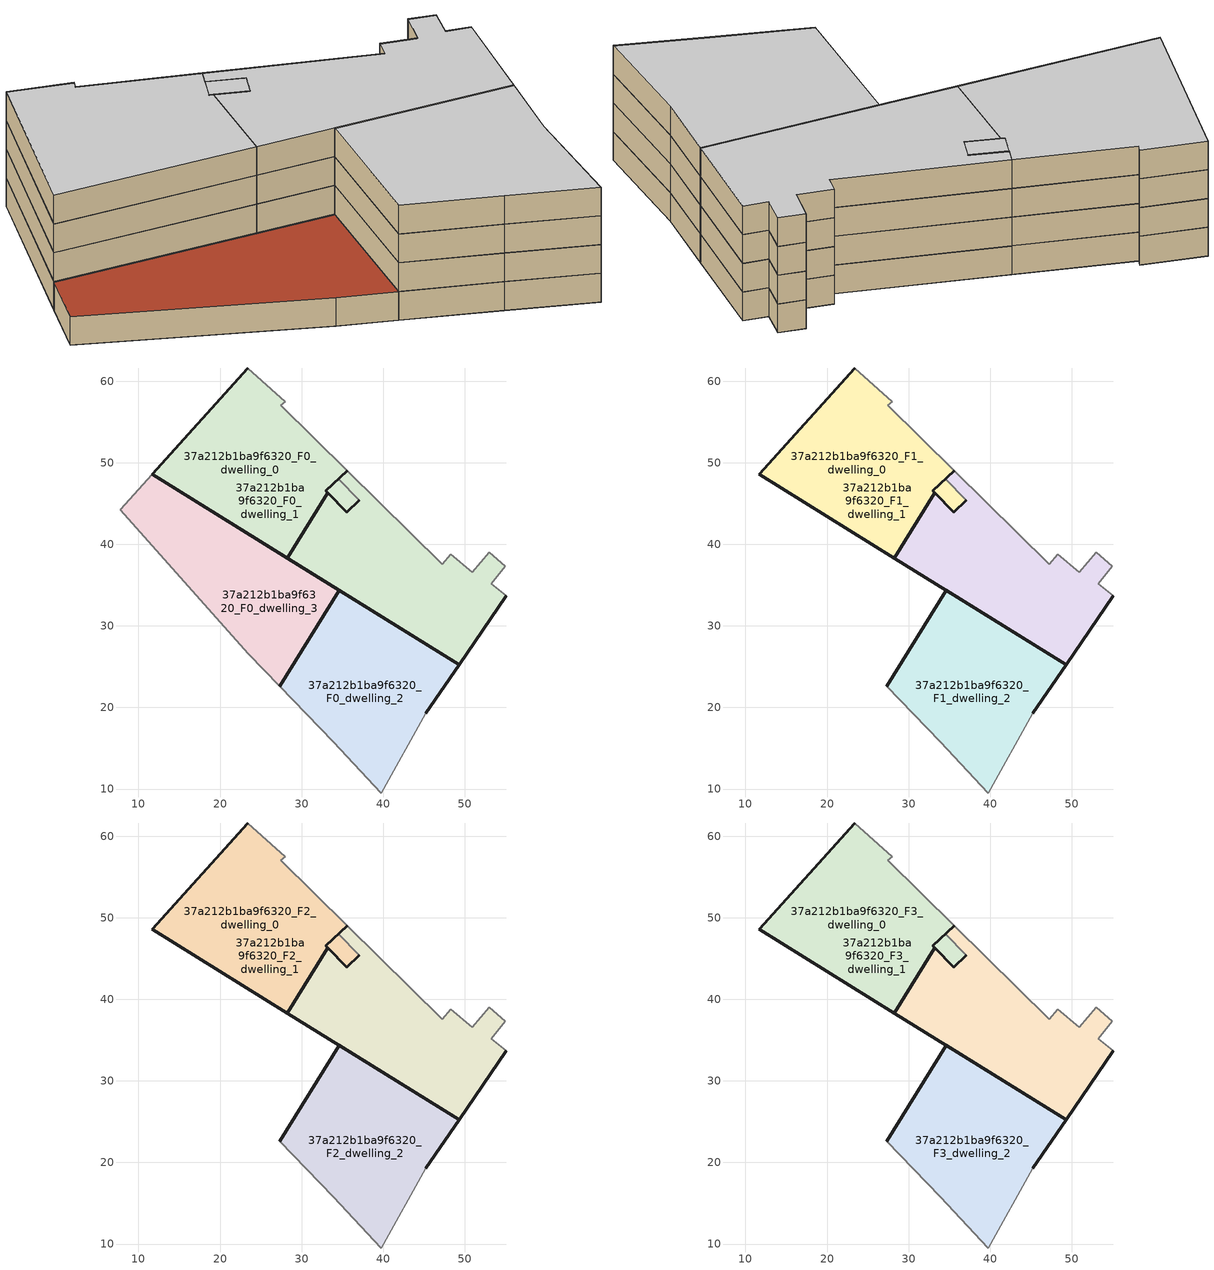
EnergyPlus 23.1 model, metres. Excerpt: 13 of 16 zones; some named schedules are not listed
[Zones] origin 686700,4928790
37a212b1ba9f6320_F0_dwelling_0
 floor ground (EU_floor_Construction): 28.27,38.31 33.23,46.29 32.97,46.56 34.52,48.04 34.55,48.07 35.58,49.04 27.46,57.03 27.97,57.48 23.38,61.61 11.69,48.6 z0; 49.31,25.24 55.1,33.68 53.23,35.19 54.98,37.34 53.02,39 50.92,36.56 48.29,38.81 47.24,37.57 35.58,49.04 34.55,48.07 34.52,48.04 37.06,45.38 35.52,43.91 33.23,46.29 28.27,38.31 z0; 37.06,45.38 34.52,48.04 32.97,46.56 33.23,46.29 35.52,43.91 z0
 wall outside (EU_wall_Construction): 55.1,33.68 49.31,25.24 28.27,38.31 33.23,46.29 35.52,43.91 37.06,45.38 z0:3
 wall adiabatic (EU_wall_Construction): 37.06,45.38 34.52,48.04 35.58,49.04 47.24,37.57 48.29,38.81 50.92,36.56 53.02,39 54.98,37.34 53.23,35.19 55.1,33.68 z0:3
37a212b1ba9f6320_F0_dwelling_1
 floor ground (EU_floor_Construction): 28.27,38.31 33.23,46.29 32.97,46.56 34.52,48.04 34.55,48.07 35.58,49.04 27.46,57.03 27.97,57.48 23.38,61.61 11.69,48.6 z0; 49.31,25.24 55.1,33.68 53.23,35.19 54.98,37.34 53.02,39 50.92,36.56 48.29,38.81 47.24,37.57 35.58,49.04 34.55,48.07 34.52,48.04 37.06,45.38 35.52,43.91 33.23,46.29 28.27,38.31 z0; 37.06,45.38 34.52,48.04 32.97,46.56 33.23,46.29 35.52,43.91 z0
 wall outside (EU_wall_Construction): 35.58,49.04 32.97,46.56 33.23,46.29 28.27,38.31 11.69,48.6 23.38,61.61 z0:3
 wall adiabatic (EU_wall_Construction): 23.38,61.61 27.97,57.48 27.46,57.03 35.58,49.04 z0:3
37a212b1ba9f6320_F0_dwelling_2
 floor ground (EU_floor_Construction): 39.77,9.52 45.21,19.27 49.31,25.24 34.65,34.35 27.33,22.57 33.89,15.79 z0
 wall outside (EU_wall_Construction): 27.33,22.57 34.65,34.35 49.31,25.24 45.21,19.27 z0:3
 wall adiabatic (EU_wall_Construction): 45.21,19.27 39.77,9.52 33.89,15.79 27.33,22.57 z0:3
37a212b1ba9f6320_F0_dwelling_3
 floor ground (EU_floor_Construction): 27.33,22.57 34.65,34.35 11.69,48.6 7.75,44.22 23.45,26.6 z0
 wall outside (EU_wall_Construction): 11.69,48.6 34.65,34.35 27.33,22.57 z0:3
 wall adiabatic (EU_wall_Construction): 27.33,22.57 23.45,26.6 7.75,44.22 11.69,48.6 z0:3
 roof outside (EU_roof_Construction): 34.65,34.35 27.33,22.57 23.45,26.6 7.75,44.22 11.69,48.6 z3
37a212b1ba9f6320_F1_dwelling_0
 floor outside (EU_floor_Construction): 49.31,25.24 55.1,33.68 53.23,35.19 54.98,37.34 53.02,39 50.92,36.56 48.29,38.81 47.24,37.57 35.58,49.04 34.55,48.07 34.52,48.04 37.06,45.38 35.52,43.91 33.23,46.29 28.27,38.31 z3; 28.27,38.31 33.23,46.29 32.97,46.56 34.52,48.04 34.55,48.07 35.58,49.04 27.46,57.03 27.97,57.48 23.38,61.61 11.69,48.6 z3; 37.06,45.38 34.52,48.04 32.97,46.56 33.23,46.29 35.52,43.91 z3
 wall outside (EU_wall_Construction): 55.1,33.68 49.31,25.24 28.27,38.31 33.23,46.29 35.52,43.91 37.06,45.38 z3:6
 wall adiabatic (EU_wall_Construction): 37.06,45.38 34.52,48.04 35.58,49.04 47.24,37.57 48.29,38.81 50.92,36.56 53.02,39 54.98,37.34 53.23,35.19 55.1,33.68 z3:6
37a212b1ba9f6320_F1_dwelling_1
 floor to 37a212b1ba9f6320_F0_dwelling_1 (EU_floor_Construction): 28.27,38.31 33.23,46.29 32.97,46.56 34.52,48.04 34.55,48.07 35.58,49.04 27.46,57.03 27.97,57.48 23.38,61.61 11.69,48.6 z3; 49.31,25.24 55.1,33.68 53.23,35.19 54.98,37.34 53.02,39 50.92,36.56 48.29,38.81 47.24,37.57 35.58,49.04 34.55,48.07 34.52,48.04 37.06,45.38 35.52,43.91 33.23,46.29 28.27,38.31 z3; 37.06,45.38 34.52,48.04 32.97,46.56 33.23,46.29 35.52,43.91 z3
 wall outside (EU_wall_Construction): 35.58,49.04 32.97,46.56 33.23,46.29 28.27,38.31 11.69,48.6 23.38,61.61 z3:6
 wall adiabatic (EU_wall_Construction): 23.38,61.61 27.97,57.48 27.46,57.03 35.58,49.04 z3:6
37a212b1ba9f6320_F1_dwelling_2
 floor to 37a212b1ba9f6320_F0_dwelling_2 (EU_floor_Construction): 39.77,9.52 45.21,19.27 49.31,25.24 34.65,34.35 27.33,22.57 33.88,15.79 z3
 wall outside (EU_wall_Construction): 27.33,22.57 34.65,34.35 49.31,25.24 45.21,19.27 z3:6
 wall adiabatic (EU_wall_Construction): 45.21,19.27 39.77,9.52 33.89,15.79 27.33,22.57 z3:6
37a212b1ba9f6320_F2_dwelling_0
 floor outside (EU_floor_Construction): 49.31,25.24 55.1,33.68 53.23,35.19 54.98,37.34 53.02,39 50.92,36.56 48.29,38.81 47.24,37.57 35.58,49.04 34.55,48.07 34.52,48.04 37.06,45.38 35.52,43.91 33.23,46.29 28.27,38.31 z6; 28.27,38.31 33.23,46.29 32.97,46.56 34.52,48.04 34.55,48.07 35.58,49.04 27.46,57.03 27.97,57.48 23.38,61.61 11.69,48.6 z6; 37.06,45.38 34.52,48.04 32.97,46.56 33.23,46.29 35.52,43.91 z6
 wall outside (EU_wall_Construction): 55.1,33.68 49.31,25.24 28.27,38.31 33.23,46.29 35.52,43.91 37.06,45.38 z6:9
 wall adiabatic (EU_wall_Construction): 37.06,45.38 34.52,48.04 35.58,49.04 47.24,37.57 48.29,38.81 50.92,36.56 53.02,39 54.98,37.34 53.23,35.19 55.1,33.68 z6:9
37a212b1ba9f6320_F2_dwelling_1
 floor to 37a212b1ba9f6320_F1_dwelling_1 (EU_floor_Construction): 28.27,38.31 33.23,46.29 32.97,46.56 34.52,48.04 34.55,48.07 35.58,49.04 27.46,57.03 27.97,57.48 23.38,61.61 11.69,48.6 z6; 49.31,25.24 55.1,33.68 53.23,35.19 54.98,37.34 53.02,39 50.92,36.56 48.29,38.81 47.24,37.57 35.58,49.04 34.55,48.07 34.52,48.04 37.06,45.38 35.52,43.91 33.23,46.29 28.27,38.31 z6; 37.06,45.38 34.52,48.04 32.97,46.56 33.23,46.29 35.52,43.91 z6
 wall outside (EU_wall_Construction): 35.58,49.04 32.97,46.56 33.23,46.29 28.27,38.31 11.69,48.6 23.38,61.61 z6:9
 wall adiabatic (EU_wall_Construction): 23.38,61.61 27.97,57.48 27.46,57.03 35.58,49.04 z6:9
37a212b1ba9f6320_F2_dwelling_2
 floor to 37a212b1ba9f6320_F1_dwelling_2 (EU_floor_Construction): 39.77,9.52 45.21,19.27 49.31,25.24 34.65,34.35 27.33,22.57 33.88,15.79 z6
 wall outside (EU_wall_Construction): 27.33,22.57 34.65,34.35 49.31,25.24 45.21,19.27 z6:9
 wall adiabatic (EU_wall_Construction): 45.21,19.27 39.77,9.52 33.89,15.79 27.33,22.57 z6:9
37a212b1ba9f6320_F3_dwelling_0
 floor outside (EU_floor_Construction): 49.31,25.24 55.1,33.68 53.23,35.19 54.98,37.34 53.02,39 50.92,36.56 48.29,38.81 47.24,37.57 35.58,49.04 34.55,48.07 34.52,48.04 37.06,45.38 35.52,43.91 33.23,46.29 28.27,38.31 z9; 28.27,38.31 33.23,46.29 32.97,46.56 34.52,48.04 34.55,48.07 35.58,49.04 27.46,57.03 27.97,57.48 23.38,61.61 11.69,48.6 z9; 37.06,45.38 34.52,48.04 32.97,46.56 33.23,46.29 35.52,43.91 z9
 wall outside (EU_wall_Construction): 55.1,33.68 49.31,25.24 28.27,38.31 33.23,46.29 35.52,43.91 37.06,45.38 z9:12
 wall adiabatic (EU_wall_Construction): 37.06,45.38 34.52,48.04 35.58,49.04 47.24,37.57 48.29,38.81 50.92,36.56 53.02,39 54.98,37.34 53.23,35.19 55.1,33.68 z9:12
 ceiling to 37a212b1ba9f6320_F4_dwelling_1 (EU_floor_Construction): 53.02,39 54.98,37.34 53.23,35.19 55.1,33.68 49.31,25.24 28.27,38.31 33.23,46.29 35.52,43.91 37.06,45.38 34.52,48.04 34.55,48.07 35.58,49.04 47.24,37.57 48.29,38.81 50.92,36.56 z12; 27.97,57.48 27.46,57.03 35.58,49.04 34.55,48.07 34.52,48.04 32.97,46.56 33.23,46.29 28.27,38.31 11.69,48.6 23.38,61.61 z12; 34.52,48.04 37.06,45.38 35.52,43.91 33.23,46.29 32.97,46.56 z12
37a212b1ba9f6320_F3_dwelling_1
 floor to 37a212b1ba9f6320_F2_dwelling_1 (EU_floor_Construction): 28.27,38.31 33.23,46.29 32.97,46.56 34.52,48.04 34.55,48.07 35.58,49.04 27.46,57.03 27.97,57.48 23.38,61.61 11.69,48.6 z9; 49.31,25.24 55.1,33.68 53.23,35.19 54.98,37.34 53.02,39 50.92,36.56 48.29,38.81 47.24,37.57 35.58,49.04 34.55,48.07 34.52,48.04 37.06,45.38 35.52,43.91 33.23,46.29 28.27,38.31 z9; 37.06,45.38 34.52,48.04 32.97,46.56 33.23,46.29 35.52,43.91 z9
 wall outside (EU_wall_Construction): 35.58,49.04 32.97,46.56 33.23,46.29 28.27,38.31 11.69,48.6 23.38,61.61 z9:12
 wall adiabatic (EU_wall_Construction): 23.38,61.61 27.97,57.48 27.46,57.03 35.58,49.04 z9:12
 ceiling to 37a212b1ba9f6320_F4_dwelling_1 (EU_floor_Construction): 27.97,57.48 27.46,57.03 35.58,49.04 34.55,48.07 34.52,48.04 32.97,46.56 33.23,46.29 28.27,38.31 11.69,48.6 23.38,61.61 z12; 53.02,39 54.98,37.34 53.23,35.19 55.1,33.68 49.31,25.24 28.27,38.31 33.23,46.29 35.52,43.91 37.06,45.38 34.52,48.04 34.55,48.07 35.58,49.04 47.24,37.57 48.29,38.81 50.92,36.56 z12; 34.52,48.04 37.06,45.38 35.52,43.91 33.23,46.29 32.97,46.56 z12
37a212b1ba9f6320_F3_dwelling_2
 floor to 37a212b1ba9f6320_F2_dwelling_2 (EU_floor_Construction): 39.77,9.52 45.21,19.27 49.31,25.24 34.65,34.35 27.33,22.57 33.88,15.79 z9
 wall outside (EU_wall_Construction): 27.33,22.57 34.65,34.35 49.31,25.24 45.21,19.27 z9:12
 wall adiabatic (EU_wall_Construction): 45.21,19.27 39.77,9.52 33.89,15.79 27.33,22.57 z9:12
 ceiling to 37a212b1ba9f6320_F4_dwelling_2 (EU_floor_Construction): 49.31,25.24 45.21,19.27 39.77,9.52 33.88,15.79 27.33,22.57 34.65,34.35 z12
[Building]
EU S2 Campaign: North Axis=0; Terrain=City; Solar Distribution=FullExterior
[Site:Location]
Bologna: Latitude=44.5; Longitude=11.25; Time Zone=1; Elevation=37
[SizingPeriod:WeatherFileDays]
AnnualSizingPeriod: Begin Month=1; Begin Day of Month=1; End Month=12; End Day of Month=31; Day of Week for Start Day=Monday; Use Weather File Daylight Saving Period=No; Use Weather File Rain and Snow Indicators=No
[MATERIAL]
EU_InternalMass_Material: Roughness=MediumRough; Thickness=0.1; Conductivity=1; Density=1800; Specific Heat=900; Thermal Absorptance=0.9; Solar Absorptance=0.7; Visible Absorptance=0.7
[MATERIAL:NOMASS] Roughness=MediumRough; Thermal Absorptance=0.9; Solar Absorptance=0.7; Visible Absorptance=0.7
Name | Thermal Resistance
EU_wall_NoMass | 0.905828
EU_roof_NoMass | 0.37593
EU_floor_NoMass | 0.67114
[CONSTRUCTION]
EU_wall_Construction: EU_wall_NoMass
EU_roof_Construction: EU_roof_NoMass
EU_floor_Construction: EU_floor_NoMass
EU_InternalMass_Construction: EU_InternalMass_Material
[ZONE] Type=1; Multiplier=1; Ceiling Height=autocalculate; Floor Area=autocalculate; Part of Total Floor Area=Yes
Name | Volume
37a212b1ba9f6320_F0_dwelling_0; 37a212b1ba9f6320_F1_dwelling_0; 37a212b1ba9f6320_F2_dwelling_0; 37a212b1ba9f6320_F3_dwelling_0; 37a212b1ba9f6320_F0_dwelling_1; 37a212b1ba9f6320_F1_dwelling_1; 37a212b1ba9f6320_F2_dwelling_1; 37a212b1ba9f6320_F3_dwelling_1 | 1675.94
37a212b1ba9f6320_F0_dwelling_2 | 826.154
37a212b1ba9f6320_F1_dwelling_2; 37a212b1ba9f6320_F2_dwelling_2; 37a212b1ba9f6320_F3_dwelling_2 | 826.155
37a212b1ba9f6320_F0_dwelling_3 | 826.205
[INTERNALMASS] Construction=EU_InternalMass_Construction
Name | Zone or ZoneList | Surface Area
37a212b1ba9f6320_F0_dwelling_0_EU_InternalMass | 37a212b1ba9f6320_F0_dwelling_0 | 274.795
37a212b1ba9f6320_F0_dwelling_1_EU_InternalMass | 37a212b1ba9f6320_F0_dwelling_1 | 276.006
37a212b1ba9f6320_F0_dwelling_2_EU_InternalMass | 37a212b1ba9f6320_F0_dwelling_2 | 275.385
37a212b1ba9f6320_F0_dwelling_3_EU_InternalMass | 37a212b1ba9f6320_F0_dwelling_3 | 275.402
37a212b1ba9f6320_F1_dwelling_0_EU_InternalMass | 37a212b1ba9f6320_F1_dwelling_0 | 367.198
37a212b1ba9f6320_F1_dwelling_1_EU_InternalMass | 37a212b1ba9f6320_F1_dwelling_1 | 367.189
37a212b1ba9f6320_F1_dwelling_2_EU_InternalMass | 37a212b1ba9f6320_F1_dwelling_2 | 367.201
37a212b1ba9f6320_F2_dwelling_0_EU_InternalMass | 37a212b1ba9f6320_F2_dwelling_0 | 367.198
37a212b1ba9f6320_F2_dwelling_1_EU_InternalMass | 37a212b1ba9f6320_F2_dwelling_1 | 367.189
37a212b1ba9f6320_F2_dwelling_2_EU_InternalMass | 37a212b1ba9f6320_F2_dwelling_2 | 367.201
37a212b1ba9f6320_F3_dwelling_0_EU_InternalMass | 37a212b1ba9f6320_F3_dwelling_0 | 367.198
37a212b1ba9f6320_F3_dwelling_1_EU_InternalMass | 37a212b1ba9f6320_F3_dwelling_1 | 367.189
37a212b1ba9f6320_F3_dwelling_2_EU_InternalMass | 37a212b1ba9f6320_F3_dwelling_2 | 367.201
[OTHEREQUIPMENT] Fuel Type=Electricity; Design Level Calculation Method=Watts/Area; Power per Zone Floor Area=1; Fraction Latent=0; Fraction Radiant=0; Fraction Lost=0; Carbon Dioxide Generation Rate=0; EndUse Subcategory=EU_Step8_InternalGains
Name | Zone or ZoneList or Space or SpaceList | Schedule
EU_Step8_InternalGain_37a212b1ba9f6320_F0_dwelling_0_f000 | 37a212b1ba9f6320_F0_dwelling_0 | EU_Step8_GainSchedule_37a212b1ba9f6320_F0_dwelling_0_f000
EU_Step8_InternalGain_37a212b1ba9f6320_F0_dwelling_1_f000 | 37a212b1ba9f6320_F0_dwelling_1 | EU_Step8_GainSchedule_37a212b1ba9f6320_F0_dwelling_1_f000
EU_Step8_InternalGain_37a212b1ba9f6320_F0_dwelling_2_f000 | 37a212b1ba9f6320_F0_dwelling_2 | EU_Step8_GainSchedule_37a212b1ba9f6320_F0_dwelling_2_f000
EU_Step8_InternalGain_37a212b1ba9f6320_F0_dwelling_3_f000 | 37a212b1ba9f6320_F0_dwelling_3 | EU_Step8_GainSchedule_37a212b1ba9f6320_F0_dwelling_3_f000
EU_Step8_InternalGain_37a212b1ba9f6320_F1_dwelling_0_f000 | 37a212b1ba9f6320_F1_dwelling_0 | EU_Step8_GainSchedule_37a212b1ba9f6320_F1_dwelling_0_f000
EU_Step8_InternalGain_37a212b1ba9f6320_F1_dwelling_1_f000 | 37a212b1ba9f6320_F1_dwelling_1 | EU_Step8_GainSchedule_37a212b1ba9f6320_F1_dwelling_1_f000
EU_Step8_InternalGain_37a212b1ba9f6320_F1_dwelling_2_f000 | 37a212b1ba9f6320_F1_dwelling_2 | EU_Step8_GainSchedule_37a212b1ba9f6320_F1_dwelling_2_f000
EU_Step8_InternalGain_37a212b1ba9f6320_F2_dwelling_0_f000 | 37a212b1ba9f6320_F2_dwelling_0 | EU_Step8_GainSchedule_37a212b1ba9f6320_F2_dwelling_0_f000
EU_Step8_InternalGain_37a212b1ba9f6320_F2_dwelling_1_f000 | 37a212b1ba9f6320_F2_dwelling_1 | EU_Step8_GainSchedule_37a212b1ba9f6320_F2_dwelling_1_f000
EU_Step8_InternalGain_37a212b1ba9f6320_F2_dwelling_2_f000 | 37a212b1ba9f6320_F2_dwelling_2 | EU_Step8_GainSchedule_37a212b1ba9f6320_F2_dwelling_2_f000
EU_Step8_InternalGain_37a212b1ba9f6320_F3_dwelling_0_f000 | 37a212b1ba9f6320_F3_dwelling_0 | EU_Step8_GainSchedule_37a212b1ba9f6320_F3_dwelling_0_f000
EU_Step8_InternalGain_37a212b1ba9f6320_F3_dwelling_1_f000 | 37a212b1ba9f6320_F3_dwelling_1 | EU_Step8_GainSchedule_37a212b1ba9f6320_F3_dwelling_1_f000
EU_Step8_InternalGain_37a212b1ba9f6320_F3_dwelling_2_f000 | 37a212b1ba9f6320_F3_dwelling_2 | EU_Step8_GainSchedule_37a212b1ba9f6320_F3_dwelling_2_f000
[ZONEVENTILATION:DESIGNFLOWRATE] Schedule=EU_AlwaysOn; Design Flow Rate Calculation Method=AirChanges/Hour; Air Changes per Hour=0.73129; Ventilation Type=Natural; Fan Pressure Rise=0; Fan Total Efficiency=1; Constant Term Coefficient=1; Temperature Term Coefficient=0; Velocity Term Coefficient=0; Velocity Squared Term Coefficient=0; Minimum Indoor Temperature=-100; Maximum Indoor Temperature=100; Delta Temperature=-100; Minimum Outdoor Temperature=-100; Maximum Outdoor Temperature=100; Maximum Wind Speed=40
Name | Zone or ZoneList or Space or SpaceList
EU_ConstantAir_37a212b1ba9f6320_F0_dwelling_0 | 37a212b1ba9f6320_F0_dwelling_0
EU_ConstantAir_37a212b1ba9f6320_F0_dwelling_1 | 37a212b1ba9f6320_F0_dwelling_1
EU_ConstantAir_37a212b1ba9f6320_F0_dwelling_2 | 37a212b1ba9f6320_F0_dwelling_2
EU_ConstantAir_37a212b1ba9f6320_F0_dwelling_3 | 37a212b1ba9f6320_F0_dwelling_3
EU_ConstantAir_37a212b1ba9f6320_F1_dwelling_0 | 37a212b1ba9f6320_F1_dwelling_0
EU_ConstantAir_37a212b1ba9f6320_F1_dwelling_1 | 37a212b1ba9f6320_F1_dwelling_1
EU_ConstantAir_37a212b1ba9f6320_F1_dwelling_2 | 37a212b1ba9f6320_F1_dwelling_2
EU_ConstantAir_37a212b1ba9f6320_F2_dwelling_0 | 37a212b1ba9f6320_F2_dwelling_0
EU_ConstantAir_37a212b1ba9f6320_F2_dwelling_1 | 37a212b1ba9f6320_F2_dwelling_1
EU_ConstantAir_37a212b1ba9f6320_F2_dwelling_2 | 37a212b1ba9f6320_F2_dwelling_2
EU_ConstantAir_37a212b1ba9f6320_F3_dwelling_0 | 37a212b1ba9f6320_F3_dwelling_0
EU_ConstantAir_37a212b1ba9f6320_F3_dwelling_1 | 37a212b1ba9f6320_F3_dwelling_1
EU_ConstantAir_37a212b1ba9f6320_F3_dwelling_2 | 37a212b1ba9f6320_F3_dwelling_2
[HVACTEMPLATE:THERMOSTAT] Constant Heating Setpoint=20; Constant Cooling Setpoint=50
EU_HeatOnly_37a212b1ba9f6320_F0_dwelling_0; EU_HeatOnly_37a212b1ba9f6320_F0_dwelling_1; EU_HeatOnly_37a212b1ba9f6320_F0_dwelling_2; EU_HeatOnly_37a212b1ba9f6320_F0_dwelling_3; EU_HeatOnly_37a212b1ba9f6320_F1_dwelling_0; EU_HeatOnly_37a212b1ba9f6320_F1_dwelling_1; EU_HeatOnly_37a212b1ba9f6320_F1_dwelling_2; EU_HeatOnly_37a212b1ba9f6320_F2_dwelling_0; EU_HeatOnly_37a212b1ba9f6320_F2_dwelling_1; EU_HeatOnly_37a212b1ba9f6320_F2_dwelling_2; EU_HeatOnly_37a212b1ba9f6320_F3_dwelling_0; EU_HeatOnly_37a212b1ba9f6320_F3_dwelling_1; EU_HeatOnly_37a212b1ba9f6320_F3_dwelling_2; EU_HeatOnly_37a212b1ba9f6320_F4_dwelling_0; EU_HeatOnly_37a212b1ba9f6320_F4_dwelling_1; EU_HeatOnly_37a212b1ba9f6320_F4_dwelling_2
[HVACTEMPLATE:ZONE:IDEALLOADSAIRSYSTEM] System Availability Schedule=EU_AlwaysOn; Maximum Heating Supply Air Temperature=50; Minimum Cooling Supply Air Temperature=13; Maximum Heating Supply Air Humidity Ratio=0.0156; Minimum Cooling Supply Air Humidity Ratio=0.0077; Heating Limit=NoLimit; Cooling Limit=NoLimit; Heating Availability Schedule=EU_AlwaysOn; Cooling Availability Schedule=EU_CoolingOff; Dehumidification Control Type=ConstantSensibleHeatRatio; Cooling Sensible Heat Ratio=0.7; Dehumidification Setpoint=60; Humidification Control Type=None; Humidification Setpoint=30; Outdoor Air Method=None; Outdoor Air Flow Rate per Person=0.00944; Outdoor Air Flow Rate per Zone Floor Area=0; Outdoor Air Flow Rate per Zone=0; Demand Controlled Ventilation Type=None; Outdoor Air Economizer Type=NoEconomizer; Heat Recovery Type=None; Sensible Heat Recovery Effectiveness=0.7; Latent Heat Recovery Effectiveness=0.65
Name | Template Thermostat
37a212b1ba9f6320_F0_dwelling_0 | EU_HeatOnly_37a212b1ba9f6320_F0_dwelling_0
37a212b1ba9f6320_F0_dwelling_1 | EU_HeatOnly_37a212b1ba9f6320_F0_dwelling_1
37a212b1ba9f6320_F0_dwelling_2 | EU_HeatOnly_37a212b1ba9f6320_F0_dwelling_2
37a212b1ba9f6320_F0_dwelling_3 | EU_HeatOnly_37a212b1ba9f6320_F0_dwelling_3
37a212b1ba9f6320_F1_dwelling_0 | EU_HeatOnly_37a212b1ba9f6320_F1_dwelling_0
37a212b1ba9f6320_F1_dwelling_1 | EU_HeatOnly_37a212b1ba9f6320_F1_dwelling_1
37a212b1ba9f6320_F1_dwelling_2 | EU_HeatOnly_37a212b1ba9f6320_F1_dwelling_2
37a212b1ba9f6320_F2_dwelling_0 | EU_HeatOnly_37a212b1ba9f6320_F2_dwelling_0
